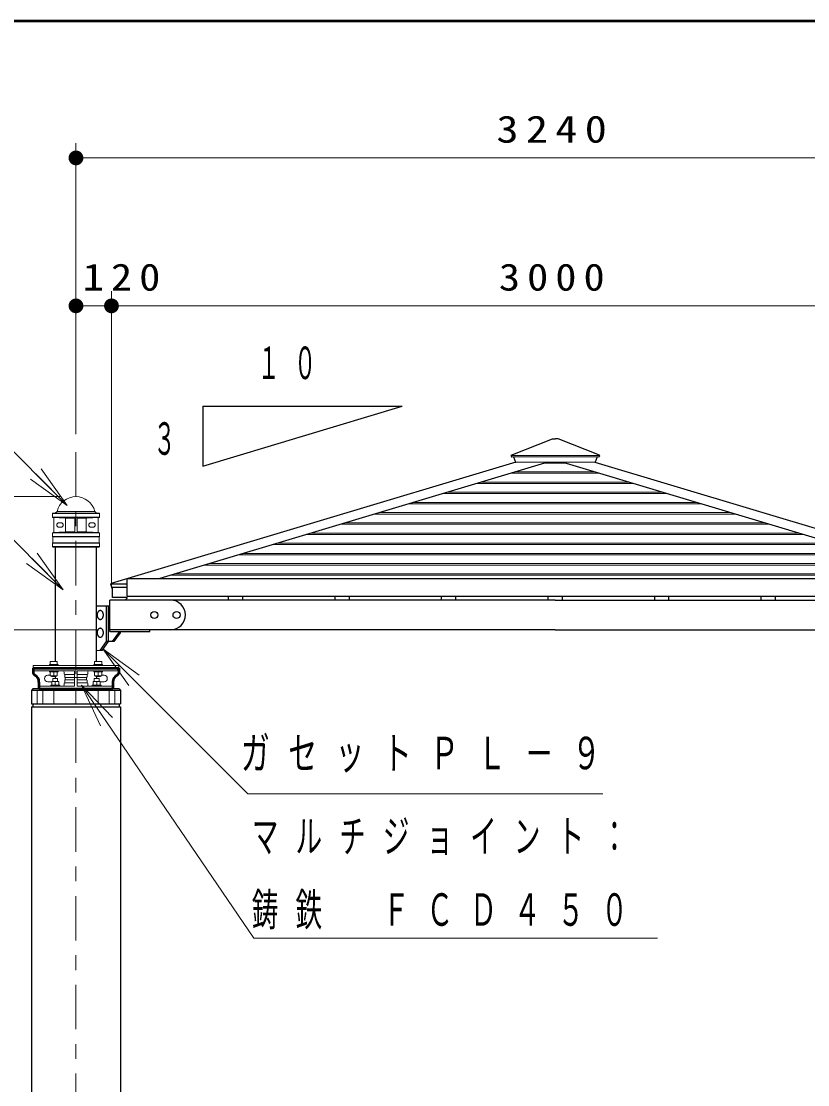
# Model space of a CAD drawing. Units: millimetres on the paper, scale 1:50. Extents: x -365 to 10, y -38 to 257.
# Drawn here: x -80.2 to -27, y 185.1 to 257 of the extents above; entities that cross this region are included whole.
import ezdxf
from ezdxf.enums import TextEntityAlignment as Align

# ---------------------------------------------------------------- set-up
doc = ezdxf.new("R2010")
doc.units = ezdxf.units.MM
doc.linetypes.add('USER2', pattern=[6, 3, -1, 1, -1])
doc.layers.add('LY_1', color=7, linetype='Continuous', lineweight=25)
doc.layers.add('LY_2', color=7, linetype='Continuous', lineweight=13)
doc.styles.add('ＭＳ ゴシック', font='')
doc.styles.get('ＭＳ ゴシック').set_extended_font_data('MS Gothic')

# ---------------------------------------------------------------- blocks, each defined once
blk = doc.blocks.new('filled_dot')
at = {"color": 0, "linetype": 'Continuous', "lineweight": -2, "const_width": 1.25}
blk.add_lwpolyline([(-0.625, 0, 1), (0.625, 0, 1)], format="xyb", close=True, dxfattribs=at)

msp = doc.modelspace()

# ---------------------------------------------------------------- linework, layer by layer
at = {"layer": 'LY_1', "lineweight": 13}
for p, q in [((-76.472, 229.095), (-76.472, 248.764)), ((-76.472, 247.764), (-11.672, 247.764)), ((-74.072, 218.673), (-74.072, 238.764)), ((-76.472, 237.764), (-70.185, 237.764)), ((-74.072, 237.764), (-14.072, 237.764)), ((-78.835, 226.756), (-77.067, 224.281)), ((-77.067, 224.281), (-79.542, 226.049)), ((-77.067, 224.281), (-79.189, 226.402)), ((-77.472, 224.871), (-106.472, 224.871)), ((-78.052, 223.733), (-78.032, 223.753)), ((-78.052, 223.733), (-78.052, 223.473)), ((-78.052, 223.733), (-74.892, 223.733)), ((-78.032, 223.753), (-74.912, 223.753)), ((-77.87, 223.753), (-77.752, 223.871)), ((-77.752, 223.871), (-75.192, 223.871)), ((-75.074, 223.753), (-75.192, 223.871)), ((-74.912, 223.753), (-74.892, 223.733)), ((-74.892, 223.733), (-74.892, 223.473)), ((-78.052, 223.473), (-74.892, 223.473)), ((-78.052, 223.473), (-78.032, 223.453)), ((-78.032, 223.453), (-77.21, 223.417)), ((-78.032, 223.453), (-74.912, 223.453)), ((-77.972, 223.449), (-77.972, 222.457)), ((-77.622, 223.103), (-77.482, 223.103)), ((-77.172, 223.415), (-76.542, 223.415)), ((-77.172, 223.377), (-77.172, 222.528)), ((-76.542, 223.413), (-76.542, 222.493)), ((-75.772, 223.415), (-76.402, 223.415)), ((-76.402, 223.413), (-76.402, 222.493)), ((-75.772, 223.377), (-75.772, 222.528)), ((-74.912, 223.453), (-75.734, 223.417)), ((-75.322, 223.103), (-75.462, 223.103)), ((-74.972, 223.449), (-74.972, 222.457)), ((-74.912, 223.453), (-74.892, 223.473)), ((-78.012, 222.453), (-78.052, 222.413)), ((-78.052, 222.413), (-74.892, 222.413)), ((-78.052, 222.413), (-78.052, 222.173)), ((-78.052, 222.173), (-74.892, 222.173)), ((-78.052, 222.173), (-78.032, 222.153)), ((-78.032, 222.153), (-74.912, 222.153)), ((-78.032, 222.153), (-78.032, 221.753)), ((-78.012, 222.453), (-77.21, 222.488)), ((-78.012, 222.453), (-74.932, 222.453)), ((-77.622, 222.803), (-77.482, 222.803)), ((-77.172, 222.489), (-76.542, 222.489)), ((-75.772, 222.489), (-76.402, 222.489)), ((-74.932, 222.453), (-75.734, 222.488)), ((-75.322, 222.803), (-75.462, 222.803)), ((-74.932, 222.453), (-74.892, 222.413)), ((-74.892, 222.173), (-74.912, 222.153)), ((-74.912, 222.153), (-74.912, 221.753)), ((-74.892, 222.413), (-74.892, 222.173)), ((-78.032, 221.753), (-78.052, 221.733)), ((-78.052, 221.733), (-74.892, 221.733)), ((-78.052, 221.733), (-78.052, 221.493)), ((-78.052, 221.493), (-74.892, 221.493)), ((-78.052, 221.493), (-78.012, 221.453)), ((-78.032, 221.753), (-74.912, 221.753)), ((-78.012, 221.453), (-74.932, 221.453)), ((-74.892, 221.493), (-74.932, 221.453)), ((-74.912, 221.753), (-74.892, 221.733)), ((-74.892, 221.733), (-74.892, 221.493)), ((-77.336, 218.579), (-79.458, 220.7)), ((-79.104, 221.053), (-77.336, 218.579)), ((-77.336, 218.579), (-79.811, 220.346)), ((-74.992, 215.871), (-96.472, 215.871)), ((-74.666, 214.577), (-72.545, 212.456)), ((-74.666, 214.577), (-72.191, 212.809)), ((-72.898, 212.102), (-74.666, 214.577)), ((-77.672, 213.515), (-78.272, 213.515)), ((-78.272, 213.515), (-78.272, 213.451)), ((-78.212, 213.715), (-78.212, 213.515)), ((-77.732, 213.715), (-78.212, 213.715)), ((-77.732, 213.715), (-77.732, 213.515)), ((-77.672, 213.515), (-77.672, 213.451)), ((-74.672, 213.515), (-75.272, 213.515)), ((-75.272, 213.515), (-75.272, 213.451)), ((-74.732, 213.715), (-75.212, 213.715)), ((-75.212, 213.715), (-75.212, 213.515)), ((-74.732, 213.715), (-74.732, 213.515)), ((-74.672, 213.515), (-74.672, 213.451)), ((-79.372, 213.451), (-79.372, 213.271)), ((-73.572, 213.451), (-79.372, 213.451)), ((-79.372, 213.091), (-76.562, 213.091)), ((-78.372, 212.791), (-78.212, 212.791)), ((-78.272, 213.027), (-78.272, 213.091)), ((-78.272, 213.027), (-77.672, 213.027)), ((-78.212, 212.767), (-78.212, 213.027)), ((-77.972, 212.767), (-77.972, 213.027)), ((-77.732, 212.767), (-77.732, 213.027)), ((-77.672, 213.027), (-77.672, 213.091)), ((-77.272, 212.991), (-77.272, 212.871)), ((-77.232, 212.851), (-77.272, 212.871)), ((-76.562, 212.851), (-77.232, 212.851)), ((-77.232, 212.851), (-77.232, 212.671)), ((-76.562, 213.091), (-76.562, 212.051)), ((-76.382, 213.091), (-76.382, 212.051)), ((-73.572, 213.091), (-76.382, 213.091)), ((-76.382, 212.851), (-75.712, 212.851)), ((-75.712, 212.851), (-75.672, 212.871)), ((-75.712, 212.851), (-75.712, 212.671)), ((-75.672, 212.991), (-75.672, 212.871)), ((-75.272, 213.027), (-75.272, 213.091)), ((-74.672, 213.027), (-75.272, 213.027)), ((-75.212, 212.767), (-75.212, 213.027)), ((-74.972, 212.767), (-74.972, 213.027)), ((-74.732, 212.767), (-74.732, 213.027)), ((-74.572, 212.791), (-74.732, 212.791)), ((-74.672, 213.027), (-74.672, 213.091)), ((-73.572, 213.451), (-73.572, 213.271)), ((-78.372, 212.351), (-78.112, 212.351)), ((-78.212, 212.767), (-77.732, 212.767)), ((-78.172, 212.115), (-77.572, 212.115)), ((-78.172, 212.115), (-78.172, 212.051)), ((-78.132, 212.715), (-78.132, 212.767)), ((-78.132, 212.715), (-77.812, 212.715)), ((-78.112, 212.375), (-77.632, 212.375)), ((-78.112, 212.375), (-78.112, 212.115)), ((-77.712, 212.571), (-78.032, 212.571)), ((-78.032, 212.571), (-78.032, 212.375)), ((-77.872, 212.375), (-77.872, 212.115)), ((-77.812, 212.715), (-77.812, 212.767)), ((-77.712, 212.571), (-77.712, 212.375)), ((-77.632, 212.375), (-77.632, 212.115)), ((-77.572, 212.115), (-77.572, 212.051)), ((-77.272, 212.271), (-77.232, 212.291)), ((-77.272, 212.271), (-77.272, 212.151)), ((-77.192, 212.651), (-77.232, 212.671)), ((-77.232, 212.471), (-77.192, 212.491)), ((-77.232, 212.471), (-77.232, 212.291)), ((-76.562, 212.291), (-77.232, 212.291)), ((-76.562, 212.651), (-77.192, 212.651)), ((-77.192, 212.651), (-77.192, 212.491)), ((-76.562, 212.491), (-77.192, 212.491)), ((-76.422, 212.651), (-76.522, 212.651)), ((-76.382, 212.651), (-75.752, 212.651)), ((-76.382, 212.491), (-75.752, 212.491)), ((-76.382, 212.291), (-75.712, 212.291)), ((-76.095, 212.135), (-74.407, 209.655)), ((-76.095, 212.135), (-73.993, 209.937)), ((-74.82, 209.374), (-76.095, 212.135)), ((-75.752, 212.651), (-75.712, 212.671)), ((-75.752, 212.651), (-75.752, 212.491)), ((-75.712, 212.471), (-75.752, 212.491)), ((-75.712, 212.471), (-75.712, 212.291)), ((-75.672, 212.271), (-75.712, 212.291)), ((-75.672, 212.271), (-75.672, 212.151)), ((-75.372, 212.115), (-75.372, 212.051)), ((-75.372, 212.115), (-74.772, 212.115)), ((-74.832, 212.375), (-75.312, 212.375)), ((-75.312, 212.375), (-75.312, 212.115)), ((-75.232, 212.571), (-75.232, 212.375)), ((-74.912, 212.571), (-75.232, 212.571)), ((-74.732, 212.767), (-75.212, 212.767)), ((-75.132, 212.715), (-75.132, 212.767)), ((-74.812, 212.715), (-75.132, 212.715)), ((-75.072, 212.375), (-75.072, 212.115)), ((-74.912, 212.571), (-74.912, 212.375)), ((-74.832, 212.375), (-74.832, 212.115)), ((-74.572, 212.351), (-74.832, 212.351)), ((-74.812, 212.715), (-74.812, 212.767)), ((-74.772, 212.115), (-74.772, 212.051)), ((-79.097, 211.772), (-79.097, 210.871)), ((-78.972, 212.051), (-76.562, 212.051)), ((-78.722, 211.772), (-78.722, 210.871)), ((-77.972, 211.772), (-77.972, 210.871)), ((-76.472, 211.772), (-76.472, 210.871)), ((-73.972, 212.051), (-76.382, 212.051)), ((-74.972, 211.772), (-74.972, 210.871)), ((-74.222, 211.772), (-74.222, 210.871)), ((-73.847, 211.772), (-73.847, 210.871))]:
    msp.add_line(p, q, dxfattribs=at)
at = {"layer": 'LY_1'}
for p, q in [((-67.899, 230.976), (-67.899, 226.932)), ((-67.899, 230.976), (-54.419, 230.976)), ((-67.899, 226.932), (-54.419, 230.976)), ((-77.87, 221.453), (-77.87, 213.715)), ((-75.074, 213.715), (-75.074, 221.453)), ((-74.012, 218.041), (-74.012, 218.752)), ((-73.012, 218.041), (-74.012, 218.041)), ((-44.072, 217.871), (-70.072, 217.871)), ((-44.072, 217.871), (-18.072, 217.871)), ((-44.072, 215.871), (-70.072, 215.871)), ((-44.072, 215.871), (-18.072, 215.871))]:
    msp.add_line(p, q, dxfattribs=at)
at = {"layer": 'LY_1', "color": 2}
for p, q in [((-47.053, 227.663), (-44.271, 228.771)), ((-44.271, 228.771), (-44.072, 228.771)), ((-43.873, 228.771), (-44.072, 228.771)), ((-41.09, 227.663), (-43.873, 228.771)), ((-47.064, 227.637), (-47.035, 227.563)), ((-46.901, 227.55), (-46.765, 227.21)), ((-41.243, 227.55), (-41.379, 227.21)), ((-41.079, 227.637), (-41.109, 227.563))]:
    msp.add_line(p, q, dxfattribs=at)
at = {"layer": 'LY_1', "linetype": 'USER2', "lineweight": 13}
msp.add_line((-76.472, 164.871), (-76.472, 228.095), dxfattribs=at)
at = {"layer": 'LY_1', "color": 131}
for p, q in [((-46.743, 227.197), (-74.096, 218.991)), ((-44.577, 227.197), (-70.799, 219.331)), ((-43.566, 227.197), (-17.345, 219.331)), ((-41.401, 227.197), (-14.048, 218.991)), ((-74.058, 218.752), (-74.117, 218.951)), ((-74.058, 218.752), (-73.012, 218.752)), ((-73.036, 218.041), (-73.036, 217.991))]:
    msp.add_line(p, q, dxfattribs=at)
at = {"layer": 'LY_1', "color": 2, "lineweight": 13}
for p, q in [((-47.062, 227.656), (-44.072, 227.656)), ((-47.016, 227.55), (-44.072, 227.55)), ((-46.747, 227.197), (-44.072, 227.197)), ((-41.081, 227.656), (-44.072, 227.656)), ((-41.127, 227.55), (-44.072, 227.55)), ((-41.397, 227.197), (-44.072, 227.197))]:
    msp.add_line(p, q, dxfattribs=at)
at = {"layer": 'LY_1', "color": 12, "lineweight": 13}
for p, q in [((-47.06, 226.452), (-44.072, 226.452)), ((-46.746, 226.547), (-44.072, 226.547)), ((-44.762, 227.142), (-44.072, 227.142)), ((-43.382, 227.142), (-44.072, 227.142)), ((-41.398, 226.547), (-44.072, 226.547)), ((-41.083, 226.452), (-44.072, 226.452)), ((-49.359, 225.763), (-44.072, 225.763)), ((-49.045, 225.857), (-44.072, 225.857)), ((-39.099, 225.857), (-44.072, 225.857)), ((-38.784, 225.763), (-44.072, 225.763)), ((-51.658, 225.073), (-44.072, 225.073)), ((-51.344, 225.167), (-44.072, 225.167)), ((-36.8, 225.167), (-44.072, 225.167)), ((-36.486, 225.073), (-44.072, 225.073)), ((-53.957, 224.383), (-44.072, 224.383)), ((-53.642, 224.478), (-44.072, 224.478)), ((-34.501, 224.478), (-44.072, 224.478)), ((-34.187, 224.383), (-44.072, 224.383)), ((-56.256, 223.694), (-44.072, 223.694)), ((-55.941, 223.788), (-44.072, 223.788)), ((-32.202, 223.788), (-44.072, 223.788)), ((-31.888, 223.694), (-44.072, 223.694)), ((-58.554, 223.004), (-44.072, 223.004)), ((-58.24, 223.098), (-44.072, 223.098)), ((-29.904, 223.098), (-44.072, 223.098)), ((-29.589, 223.004), (-44.072, 223.004)), ((-60.853, 222.314), (-44.072, 222.314)), ((-60.539, 222.409), (-44.072, 222.409)), ((-27.605, 222.409), (-44.072, 222.409)), ((-27.291, 222.314), (-44.072, 222.314)), ((-63.152, 221.625), (-44.072, 221.625)), ((-62.838, 221.719), (-44.072, 221.719)), ((-25.306, 221.719), (-44.072, 221.719)), ((-24.992, 221.625), (-44.072, 221.625)), ((-65.451, 220.935), (-44.072, 220.935)), ((-65.136, 221.029), (-44.072, 221.029)), ((-23.007, 221.029), (-44.072, 221.029)), ((-22.693, 220.935), (-44.072, 220.935)), ((-67.75, 220.246), (-44.072, 220.246)), ((-67.435, 220.34), (-44.072, 220.34)), ((-20.709, 220.34), (-44.072, 220.34)), ((-20.394, 220.246), (-44.072, 220.246)), ((-70.048, 219.556), (-44.072, 219.556)), ((-69.734, 219.65), (-44.072, 219.65)), ((-18.41, 219.65), (-44.072, 219.65)), ((-18.095, 219.556), (-44.072, 219.556))]:
    msp.add_line(p, q, dxfattribs=at)
at = {"layer": 'LY_1', "color": 40}
for p, q in [((-73.012, 219.331), (-15.132, 219.331)), ((-73.012, 218.131), (-73.012, 219.331)), ((-74.192, 215.751), (-74.192, 217.871)), ((-70.072, 217.871), (-74.192, 217.871)), ((-73.012, 218.131), (-15.132, 218.131)), ((-66.152, 217.871), (-66.152, 218.131)), ((-65.192, 217.871), (-65.192, 218.131)), ((-58.952, 217.871), (-58.952, 218.131)), ((-57.992, 217.871), (-57.992, 218.131)), ((-51.752, 217.871), (-51.752, 218.131)), ((-50.792, 217.871), (-50.792, 218.131)), ((-44.552, 217.871), (-44.552, 218.131)), ((-43.592, 217.871), (-43.592, 218.131)), ((-37.352, 217.871), (-37.352, 218.131)), ((-36.392, 217.871), (-36.392, 218.131)), ((-30.152, 217.871), (-30.152, 218.131)), ((-29.192, 217.871), (-29.192, 218.131)), ((-70.072, 215.871), (-74.192, 215.871)), ((-74.192, 215.751), (-71.472, 215.751)), ((-73.584, 215.671), (-73.584, 215.751)), ((-73.457, 215.671), (-73.584, 215.671)), ((-73.457, 215.671), (-73.457, 215.751)), ((-71.472, 215.751), (-71.472, 215.871))]:
    msp.add_line(p, q, dxfattribs=at)
at = {"layer": 'LY_1', "color": 4}
for p, q in [((-73.012, 218.961), (-74.072, 218.961)), ((-70.072, 217.871), (-74.192, 217.871)), ((-74.192, 215.751), (-74.192, 217.871)), ((-74.192, 217.471), (-75.074, 217.471)), ((-74.404, 215.071), (-74.404, 217.471)), ((-74.277, 215.071), (-74.277, 217.471)), ((-70.072, 215.871), (-74.192, 215.871)), ((-74.192, 215.751), (-71.472, 215.751)), ((-74.009, 215.071), (-73.584, 215.671)), ((-73.881, 215.071), (-73.457, 215.671)), ((-71.472, 215.751), (-71.472, 215.871)), ((-74.829, 214.471), (-74.404, 215.071)), ((-74.702, 214.471), (-74.277, 215.071)), ((-73.881, 215.071), (-74.404, 215.071)), ((-79.387, 211.871), (-79.472, 211.771)), ((-73.472, 211.772), (-79.472, 211.772)), ((-79.472, 211.77), (-79.472, 210.871)), ((-73.558, 211.871), (-79.386, 211.871)), ((-73.557, 211.872), (-73.471, 211.772)), ((-73.472, 211.77), (-73.472, 210.871)), ((-79.472, 210.871), (-73.472, 210.871)), ((-79.472, 210.671), (-79.472, 167.071)), ((-79.472, 210.671), (-73.472, 210.671)), ((-79.386, 210.871), (-79.386, 210.671)), ((-73.558, 210.871), (-73.558, 210.671)), ((-73.472, 210.671), (-73.472, 167.071))]:
    msp.add_line(p, q, dxfattribs=at)
at = {"layer": 'LY_1', "color": 4, "lineweight": 13}
msp.add_line((-74.702, 214.471), (-75.074, 214.471), dxfattribs=at)
at = {"layer": 'LY_1', "color": 140, "lineweight": 50}
for p, q in [((-79.372, 213.271), (-79.372, 212.987)), ((-79.372, 213.271), (-73.572, 213.271)), ((-73.572, 213.271), (-73.572, 212.987)), ((-78.972, 212.331), (-78.972, 211.871)), ((-73.972, 212.331), (-73.972, 211.871)), ((-78.972, 211.871), (-73.972, 211.871))]:
    msp.add_line(p, q, dxfattribs=at)
at = {"layer": 'LY_1', "lineweight": 13}
for points in [[(-77.067, 224.281), (-86.765, 233.978), (-113.968, 233.978)], [(-77.336, 218.579), (-86.765, 228.007), (-127.786, 228.007)], [(-74.666, 214.577), (-64.865, 204.776), (-40.865, 204.776)], [(-76.095, 212.135), (-64.454, 195.034), (-37.167, 195.034)]]:
    msp.add_lwpolyline(points, dxfattribs=at)
at = {"layer": 'LY_1', "color": 4}
for points in [[(-74.829, 217.171), (-74.847, 217.17), (-74.865, 217.166), (-74.884, 217.16), (-74.901, 217.153), (-74.918, 217.143), (-74.935, 217.13), (-74.95, 217.116), (-74.965, 217.1), (-74.979, 217.083), (-74.991, 217.064), (-75.002, 217.043), (-75.012, 217.021), (-75.021, 216.997), (-75.028, 216.973), (-75.034, 216.948), (-75.038, 216.923), (-75.04, 216.897), (-75.041, 216.871), (-75.04, 216.845), (-75.038, 216.819), (-75.034, 216.793), (-75.028, 216.768), (-75.021, 216.744), (-75.012, 216.721), (-75.002, 216.699), (-74.991, 216.678), (-74.979, 216.659), (-74.965, 216.641), (-74.95, 216.625), (-74.935, 216.611), (-74.918, 216.599), (-74.901, 216.589), (-74.884, 216.581), (-74.865, 216.575), (-74.847, 216.572), (-74.829, 216.571), (-74.81, 216.572), (-74.792, 216.575), (-74.774, 216.581), (-74.756, 216.589), (-74.739, 216.599), (-74.723, 216.611), (-74.707, 216.625), (-74.692, 216.641), (-74.679, 216.659), (-74.666, 216.678), (-74.655, 216.699), (-74.645, 216.721), (-74.636, 216.744), (-74.629, 216.768), (-74.624, 216.793), (-74.62, 216.819), (-74.617, 216.845), (-74.616, 216.871), (-74.617, 216.897), (-74.62, 216.923), (-74.624, 216.948), (-74.629, 216.973), (-74.636, 216.997), (-74.645, 217.021), (-74.655, 217.043), (-74.666, 217.064), (-74.679, 217.083), (-74.692, 217.1), (-74.707, 217.116), (-74.723, 217.13), (-74.739, 217.143), (-74.756, 217.153), (-74.774, 217.16), (-74.792, 217.166), (-74.81, 217.17)], [(-74.829, 215.971), (-74.847, 215.97), (-74.865, 215.966), (-74.884, 215.96), (-74.901, 215.953), (-74.918, 215.943), (-74.935, 215.93), (-74.95, 215.916), (-74.965, 215.9), (-74.979, 215.883), (-74.991, 215.864), (-75.002, 215.843), (-75.012, 215.821), (-75.021, 215.797), (-75.028, 215.773), (-75.034, 215.748), (-75.038, 215.723), (-75.04, 215.697), (-75.041, 215.671), (-75.04, 215.645), (-75.038, 215.619), (-75.034, 215.593), (-75.028, 215.568), (-75.021, 215.544), (-75.012, 215.521), (-75.002, 215.499), (-74.991, 215.478), (-74.979, 215.459), (-74.965, 215.441), (-74.95, 215.425), (-74.935, 215.411), (-74.918, 215.399), (-74.901, 215.389), (-74.884, 215.381), (-74.865, 215.375), (-74.847, 215.372), (-74.829, 215.371), (-74.81, 215.372), (-74.792, 215.375), (-74.774, 215.381), (-74.756, 215.389), (-74.739, 215.399), (-74.723, 215.411), (-74.707, 215.425), (-74.692, 215.441), (-74.679, 215.459), (-74.666, 215.478), (-74.655, 215.499), (-74.645, 215.521), (-74.636, 215.544), (-74.629, 215.568), (-74.624, 215.593), (-74.62, 215.619), (-74.617, 215.645), (-74.616, 215.671), (-74.617, 215.697), (-74.62, 215.723), (-74.624, 215.748), (-74.629, 215.773), (-74.636, 215.797), (-74.645, 215.821), (-74.655, 215.843), (-74.666, 215.864), (-74.679, 215.883), (-74.692, 215.9), (-74.707, 215.916), (-74.723, 215.93), (-74.739, 215.943), (-74.756, 215.953), (-74.774, 215.96), (-74.792, 215.966), (-74.81, 215.97)]]:
    msp.add_lwpolyline(points, close=True, dxfattribs=at)
for centre in [(-71.172, 216.871), (-69.672, 216.871)]:
    msp.add_circle(centre, 0.24, dxfattribs=at)
at = {"layer": 'LY_1', "color": 40}
for centre in [(-71.172, 216.871), (-69.672, 216.871)]:
    msp.add_circle(centre, 0.24, dxfattribs=at)
at = {"layer": 'LY_1', "color": 2}
for centre, start, end in [((-47.046, 227.645), 111.7, 201.7), ((-47.016, 227.57), 201.7, 270), ((-46.747, 227.217), 196.7, 270), ((-41.397, 227.217), 270, 343.3), ((-41.127, 227.57), 270, 338.3), ((-41.098, 227.645), 338.3, 68.3)]:
    msp.add_arc(centre, 0.02, start, end, dxfattribs=at)
at = {"layer": 'LY_1', "lineweight": 13}
for centre, radius, start, end in [((-76.472, 223.551), 1.319, 14.00253, 165.99746), ((-77.622, 222.953), 0.15, 90, 270), ((-77.482, 222.953), 0.15, 270, 90), ((-77.212, 223.377), 0.04, 0, 87.5), ((-76.582, 223.413), 0.04, 0, 90), ((-76.362, 223.413), 0.04, 90, 180), ((-75.732, 223.377), 0.04, 92.5, 180), ((-75.462, 222.953), 0.15, 90, 270), ((-75.322, 222.953), 0.15, 270, 90), ((-77.212, 222.528), 0.04, 272.5, 0), ((-76.582, 222.493), 0.04, 270, 0), ((-76.362, 222.493), 0.04, 180, 270), ((-75.732, 222.528), 0.04, 180, 267.5), ((-78.372, 212.571), 0.22, 90.00001, 267.3386), ((-77.372, 212.991), 0.1, 0, 90), ((-75.572, 212.991), 0.1, 89.99999, 180), ((-74.572, 212.571), 0.22, 270, 90), ((-78.072, 212.571), 0.22, 0.00016, 40.88696), ((-77.372, 212.151), 0.1, 270, 0), ((-75.572, 212.151), 0.1, 179.99999, 270), ((-74.872, 212.571), 0.22, 139.11303, 179.99984)]:
    msp.add_arc(centre, radius, start, end, dxfattribs=at)
at = {"layer": 'LY_1', "color": 131}
for centre, radius, start, end in [((-74.087, 218.961), 0.032, 106.69924, 196.69924), ((-73.092, 217.991), 0.056, 270, 0)]:
    msp.add_arc(centre, radius, start, end, dxfattribs=at)
at = {"layer": 'LY_1', "color": 4}
msp.add_arc((-70.072, 216.871), 1, 270, 90, dxfattribs=at)
at = {"layer": 'LY_1', "color": 40}
msp.add_arc((-70.072, 216.871), 1, 270, 90, dxfattribs=at)
at = {"layer": 'LY_1', "color": 140, "lineweight": 50}
for centre, radius, start, end in [((-79.172, 212.987), 0.2, 180, 242.74229), ((-79.51, 212.331), 0.538, 0, 62.74229), ((-73.434, 212.331), 0.538, 117.25771, 179.99999), ((-73.772, 212.987), 0.2, 297.25771, 0)]:
    msp.add_arc(centre, radius, start, end, dxfattribs=at)
at = {"layer": 'LY_2', "lineweight": 50}
msp.add_line((0, 257), (-365, 257), dxfattribs=at)

# ---------------------------------------------------------------- block references
at = {"layer": 'LY_1', "lineweight": 13, "xscale": 0.4, "yscale": 0.4}
for p in [(-76.472, 247.764), (-76.472, 237.764), (-74.072, 237.764)]:
    msp.add_blockref('filled_dot', p, dxfattribs=at)
at = {"layer": 'LY_1', "lineweight": 13, "xscale": 0.4, "yscale": 0.4, "rotation": 180}
msp.add_blockref('filled_dot', (-74.072, 237.764), dxfattribs=at)

# ---------------------------------------------------------------- texts
at = {"layer": 'LY_1', "style": 'ＭＳ ゴシック', "width": 0.5}
msp.add_text('３', height=2.199, dxfattribs=at).set_placement((-70.487, 228.796), align=Align.MIDDLE_CENTER)
at = {"layer": 'LY_1', "style": 'ＭＳ ゴシック'}
for s, insert, char_height, attachment_point in [('\\T1.33;\\W1.2;3240', (-44.072, 248.764), 1.833, 8), ('\\T1.33;\\W1.15;120', (-73.154, 238.764), 1.833, 8), ('\\T1.33;\\W1.15;3000', (-44.072, 238.764), 1.833, 8), ('\\T1.64;\\W0.5;１０', (-61.732, 233.896), 2.199, 5), ('\\T1.64;\\W0.65;ガセットＰＬ－９', (-65.32, 207.426), 2.199, 4), ('\\T1.64;\\W0.6;マルチジョイント：', (-64.583, 201.834), 2.199, 4), ('\\T1.64;\\W0.6;鋳鉄\u3000ＦＣＤ４５０', (-64.583, 196.834), 2.199, 4)]:
    msp.add_mtext(s, dxfattribs=dict(at, insert=insert, char_height=char_height, attachment_point=attachment_point))

doc.saveas('drawing.dxf')
